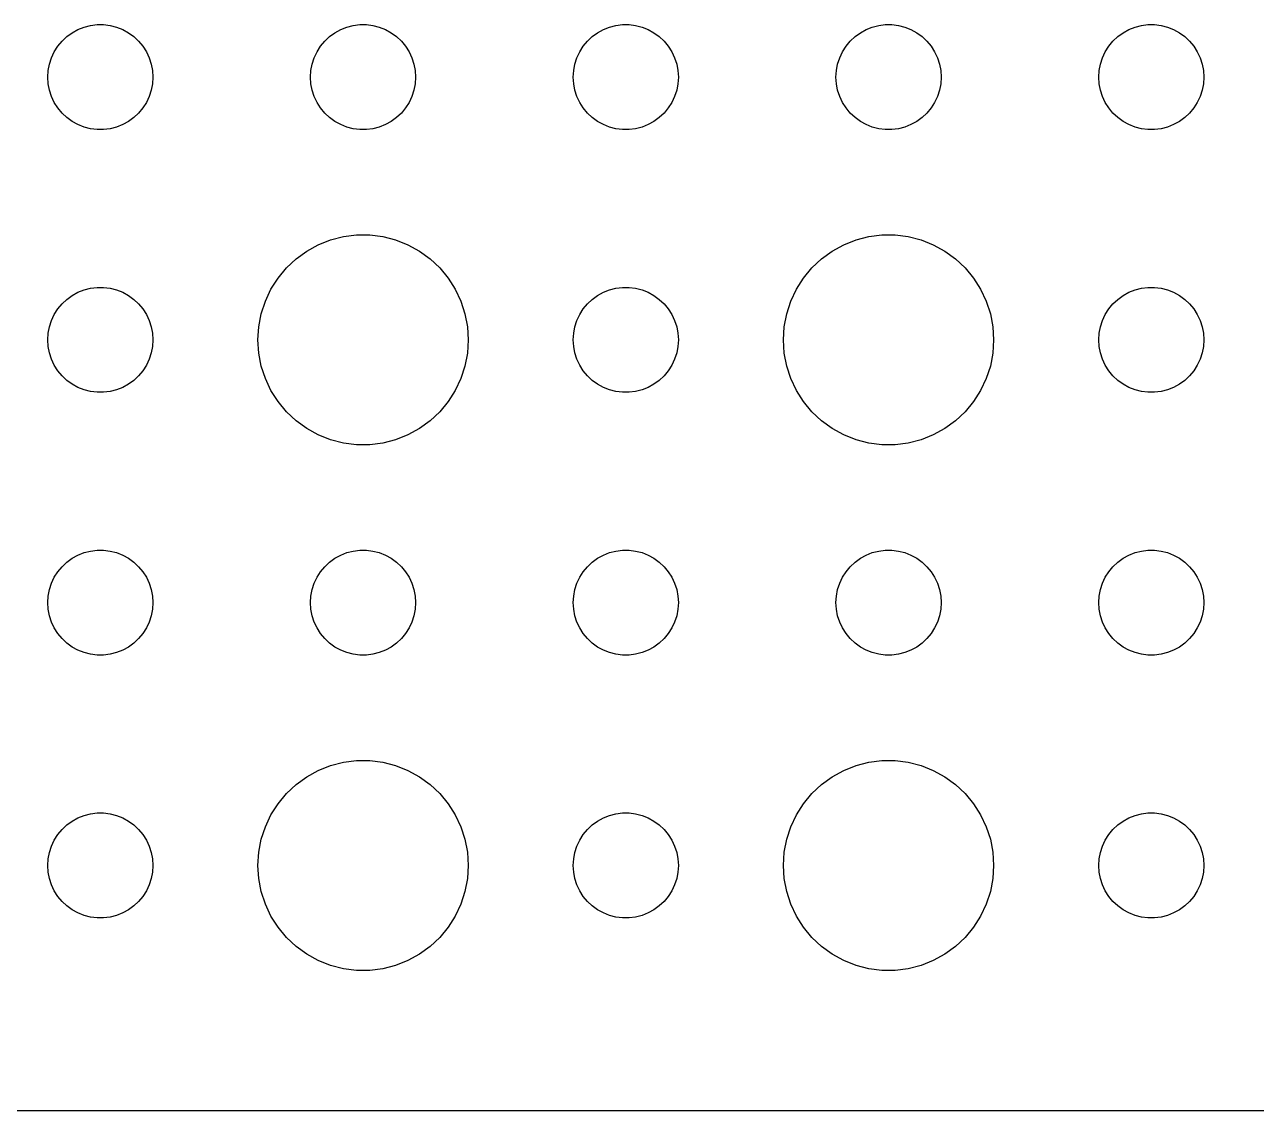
# Model space of a CAD drawing. Header units: metres. Extents: x -142 to 142, y -142 to 142.
# Drawn here: x -39.66 to -4.5, y -141.99 to -111 of the extents above; entities that cross this region are included whole.
import ezdxf

# ---------------------------------------------------------------- set-up
doc = ezdxf.new("R2010")
doc.units = ezdxf.units.M

msp = doc.modelspace()

# ---------------------------------------------------------------- linework, layer by layer
for p, q in [((-38.1387, -111.143), (-37.9635, -111.073)), ((-37.9635, -111.073), (-37.7811, -111.027)), ((-37.7811, -111.027), (-37.5942, -111.003)), ((-37.5942, -111.003), (-37.4058, -111.003)), ((-37.4058, -111.003), (-37.2189, -111.027)), ((-37.2189, -111.027), (-37.0365, -111.073)), ((-37.0365, -111.073), (-36.8613, -111.143)), ((-30.6387, -111.143), (-30.4635, -111.073)), ((-30.4635, -111.073), (-30.2811, -111.027)), ((-30.2811, -111.027), (-30.0942, -111.003)), ((-30.0942, -111.003), (-29.9058, -111.003)), ((-29.9058, -111.003), (-29.7189, -111.027)), ((-29.7189, -111.027), (-29.5365, -111.073)), ((-29.5365, -111.073), (-29.3613, -111.143)), ((-23.1387, -111.143), (-22.9635, -111.073)), ((-22.9635, -111.073), (-22.7811, -111.027)), ((-22.7811, -111.027), (-22.5942, -111.003)), ((-22.5942, -111.003), (-22.4058, -111.003)), ((-22.4058, -111.003), (-22.2189, -111.027)), ((-22.2189, -111.027), (-22.0365, -111.073)), ((-22.0365, -111.073), (-21.8613, -111.143)), ((-15.6387, -111.143), (-15.4635, -111.073)), ((-15.4635, -111.073), (-15.2811, -111.027)), ((-15.2811, -111.027), (-15.0942, -111.003)), ((-15.0942, -111.003), (-14.9058, -111.003)), ((-14.9058, -111.003), (-14.7189, -111.027)), ((-14.7189, -111.027), (-14.5365, -111.073)), ((-14.5365, -111.073), (-14.3613, -111.143)), ((-8.13866, -111.143), (-7.96352, -111.073)), ((-7.96352, -111.073), (-7.78107, -111.027)), ((-7.78107, -111.027), (-7.59418, -111.003)), ((-7.59418, -111.003), (-7.40581, -111.003)), ((-7.40581, -111.003), (-7.21892, -111.027)), ((-7.21892, -111.027), (-7.03647, -111.073)), ((-7.03647, -111.073), (-6.86133, -111.143)), ((-38.5934, -111.473), (-38.4561, -111.344)), ((-38.4561, -111.344), (-38.3037, -111.234)), ((-38.3037, -111.234), (-38.1387, -111.143)), ((-36.8613, -111.143), (-36.6963, -111.234)), ((-36.6963, -111.234), (-36.5439, -111.344)), ((-36.5439, -111.344), (-36.4065, -111.473)), ((-31.0934, -111.473), (-30.9561, -111.344)), ((-30.9561, -111.344), (-30.8037, -111.234)), ((-30.8037, -111.234), (-30.6387, -111.143)), ((-29.3613, -111.143), (-29.1963, -111.234)), ((-29.1963, -111.234), (-29.0439, -111.344)), ((-29.0439, -111.344), (-28.9065, -111.473)), ((-23.5934, -111.473), (-23.4561, -111.344)), ((-23.4561, -111.344), (-23.3037, -111.234)), ((-23.3037, -111.234), (-23.1387, -111.143)), ((-21.8613, -111.143), (-21.6963, -111.234)), ((-21.6963, -111.234), (-21.5439, -111.344)), ((-21.5439, -111.344), (-21.4065, -111.473)), ((-16.0934, -111.473), (-15.9561, -111.344)), ((-15.9561, -111.344), (-15.8037, -111.234)), ((-15.8037, -111.234), (-15.6387, -111.143)), ((-14.3613, -111.143), (-14.1963, -111.234)), ((-14.1963, -111.234), (-14.0439, -111.344)), ((-14.0439, -111.344), (-13.9065, -111.473)), ((-8.59344, -111.473), (-8.45613, -111.344)), ((-8.45613, -111.344), (-8.30373, -111.234)), ((-8.30373, -111.234), (-8.13866, -111.143)), ((-6.86133, -111.143), (-6.69626, -111.234)), ((-6.69626, -111.234), (-6.54385, -111.344)), ((-6.54385, -111.344), (-6.40654, -111.473)), ((-38.8947, -111.948), (-38.8145, -111.777)), ((-38.8145, -111.777), (-38.7135, -111.618)), ((-38.7135, -111.618), (-38.5934, -111.473)), ((-36.4065, -111.473), (-36.2865, -111.618)), ((-36.2865, -111.618), (-36.1855, -111.777)), ((-36.1855, -111.777), (-36.1053, -111.948)), ((-31.3947, -111.948), (-31.3145, -111.777)), ((-31.3145, -111.777), (-31.2135, -111.618)), ((-31.2135, -111.618), (-31.0934, -111.473)), ((-28.9065, -111.473), (-28.7865, -111.618)), ((-28.7865, -111.618), (-28.6855, -111.777)), ((-28.6855, -111.777), (-28.6053, -111.948)), ((-23.8947, -111.948), (-23.8145, -111.777)), ((-23.8145, -111.777), (-23.7135, -111.618)), ((-23.7135, -111.618), (-23.5934, -111.473)), ((-21.4065, -111.473), (-21.2865, -111.618)), ((-21.2865, -111.618), (-21.1855, -111.777)), ((-21.1855, -111.777), (-21.1053, -111.948)), ((-16.3947, -111.948), (-16.3145, -111.777)), ((-16.3145, -111.777), (-16.2135, -111.618)), ((-16.2135, -111.618), (-16.0934, -111.473)), ((-13.9065, -111.473), (-13.7865, -111.618)), ((-13.7865, -111.618), (-13.6855, -111.777)), ((-13.6855, -111.777), (-13.6053, -111.948)), ((-8.89465, -111.948), (-8.81445, -111.777)), ((-8.81445, -111.777), (-8.71352, -111.618)), ((-8.71352, -111.618), (-8.59344, -111.473)), ((-6.40654, -111.473), (-6.28647, -111.618)), ((-6.28647, -111.618), (-6.18553, -111.777)), ((-6.18553, -111.777), (-6.10533, -111.948)), ((-38.9882, -112.312), (-38.9529, -112.127)), ((-38.9529, -112.127), (-38.8947, -111.948)), ((-36.1053, -111.948), (-36.0471, -112.127)), ((-36.0471, -112.127), (-36.0118, -112.312)), ((-31.4882, -112.312), (-31.4529, -112.127)), ((-31.4529, -112.127), (-31.3947, -111.948)), ((-28.6053, -111.948), (-28.5471, -112.127)), ((-28.5471, -112.127), (-28.5118, -112.312)), ((-23.9882, -112.312), (-23.9529, -112.127)), ((-23.9529, -112.127), (-23.8947, -111.948)), ((-21.1053, -111.948), (-21.0471, -112.127)), ((-21.0471, -112.127), (-21.0118, -112.312)), ((-16.4882, -112.312), (-16.4529, -112.127)), ((-16.4529, -112.127), (-16.3947, -111.948)), ((-13.6053, -111.948), (-13.5471, -112.127)), ((-13.5471, -112.127), (-13.5118, -112.312)), ((-8.98816, -112.312), (-8.95287, -112.127)), ((-8.95287, -112.127), (-8.89465, -111.948)), ((-6.10533, -111.948), (-6.04712, -112.127)), ((-6.04712, -112.127), (-6.01183, -112.312)), ((-39, -112.5), (-38.9882, -112.312)), ((-38.9882, -112.688), (-39, -112.5)), ((-36.0118, -112.312), (-36, -112.5)), ((-36, -112.5), (-36.0118, -112.688)), ((-31.5, -112.5), (-31.4882, -112.312)), ((-31.4882, -112.688), (-31.5, -112.5)), ((-28.5118, -112.312), (-28.5, -112.5)), ((-28.5, -112.5), (-28.5118, -112.688)), ((-24, -112.5), (-23.9882, -112.312)), ((-23.9882, -112.688), (-24, -112.5)), ((-21.0118, -112.312), (-21, -112.5)), ((-21, -112.5), (-21.0118, -112.688)), ((-16.5, -112.5), (-16.4882, -112.312)), ((-16.4882, -112.688), (-16.5, -112.5)), ((-13.5118, -112.312), (-13.5, -112.5)), ((-13.5, -112.5), (-13.5118, -112.688)), ((-9, -112.5), (-8.98816, -112.312)), ((-8.98816, -112.688), (-9, -112.5)), ((-6.01183, -112.312), (-6, -112.5)), ((-6, -112.5), (-6.01183, -112.688)), ((-38.9529, -112.873), (-38.9882, -112.688)), ((-36.0118, -112.688), (-36.0471, -112.873)), ((-31.4529, -112.873), (-31.4882, -112.688)), ((-28.5118, -112.688), (-28.5471, -112.873)), ((-23.9529, -112.873), (-23.9882, -112.688)), ((-21.0118, -112.688), (-21.0471, -112.873)), ((-16.4529, -112.873), (-16.4882, -112.688)), ((-13.5118, -112.688), (-13.5471, -112.873)), ((-8.95287, -112.873), (-8.98816, -112.688)), ((-6.01183, -112.688), (-6.04712, -112.873)), ((-38.8947, -113.052), (-38.9529, -112.873)), ((-38.8145, -113.223), (-38.8947, -113.052)), ((-36.1053, -113.052), (-36.1855, -113.223)), ((-36.0471, -112.873), (-36.1053, -113.052)), ((-31.3947, -113.052), (-31.4529, -112.873)), ((-31.3145, -113.223), (-31.3947, -113.052)), ((-28.6053, -113.052), (-28.6855, -113.223)), ((-28.5471, -112.873), (-28.6053, -113.052)), ((-23.8947, -113.052), (-23.9529, -112.873)), ((-23.8145, -113.223), (-23.8947, -113.052)), ((-21.1053, -113.052), (-21.1855, -113.223)), ((-21.0471, -112.873), (-21.1053, -113.052)), ((-16.3947, -113.052), (-16.4529, -112.873)), ((-16.3145, -113.223), (-16.3947, -113.052)), ((-13.6053, -113.052), (-13.6855, -113.223)), ((-13.5471, -112.873), (-13.6053, -113.052)), ((-8.89465, -113.052), (-8.95287, -112.873)), ((-8.81445, -113.223), (-8.89465, -113.052)), ((-6.10533, -113.052), (-6.18553, -113.223)), ((-6.04712, -112.873), (-6.10533, -113.052)), ((-38.7135, -113.382), (-38.8145, -113.223)), ((-38.5934, -113.527), (-38.7135, -113.382)), ((-38.4561, -113.656), (-38.5934, -113.527)), ((-36.4065, -113.527), (-36.5439, -113.656)), ((-36.2865, -113.382), (-36.4065, -113.527)), ((-36.1855, -113.223), (-36.2865, -113.382)), ((-31.2135, -113.382), (-31.3145, -113.223)), ((-31.0934, -113.527), (-31.2135, -113.382)), ((-30.9561, -113.656), (-31.0934, -113.527)), ((-28.9065, -113.527), (-29.0439, -113.656)), ((-28.7865, -113.382), (-28.9065, -113.527)), ((-28.6855, -113.223), (-28.7865, -113.382)), ((-23.7135, -113.382), (-23.8145, -113.223)), ((-23.5934, -113.527), (-23.7135, -113.382)), ((-23.4561, -113.656), (-23.5934, -113.527)), ((-21.4065, -113.527), (-21.5439, -113.656)), ((-21.2865, -113.382), (-21.4065, -113.527)), ((-21.1855, -113.223), (-21.2865, -113.382)), ((-16.2135, -113.382), (-16.3145, -113.223)), ((-16.0934, -113.527), (-16.2135, -113.382)), ((-15.9561, -113.656), (-16.0934, -113.527)), ((-13.9065, -113.527), (-14.0439, -113.656)), ((-13.7865, -113.382), (-13.9065, -113.527)), ((-13.6855, -113.223), (-13.7865, -113.382)), ((-8.71352, -113.382), (-8.81445, -113.223)), ((-8.59344, -113.527), (-8.71352, -113.382)), ((-8.45613, -113.656), (-8.59344, -113.527)), ((-6.40654, -113.527), (-6.54385, -113.656)), ((-6.28647, -113.382), (-6.40654, -113.527)), ((-6.18553, -113.223), (-6.28647, -113.382)), ((-38.3037, -113.766), (-38.4561, -113.656)), ((-38.1387, -113.857), (-38.3037, -113.766)), ((-37.9635, -113.927), (-38.1387, -113.857)), ((-36.8613, -113.857), (-37.0365, -113.927)), ((-36.6963, -113.766), (-36.8613, -113.857)), ((-36.5439, -113.656), (-36.6963, -113.766)), ((-30.8037, -113.766), (-30.9561, -113.656)), ((-30.6387, -113.857), (-30.8037, -113.766)), ((-30.4635, -113.927), (-30.6387, -113.857)), ((-29.3613, -113.857), (-29.5365, -113.927)), ((-29.1963, -113.766), (-29.3613, -113.857)), ((-29.0439, -113.656), (-29.1963, -113.766)), ((-23.3037, -113.766), (-23.4561, -113.656)), ((-23.1387, -113.857), (-23.3037, -113.766)), ((-22.9635, -113.927), (-23.1387, -113.857)), ((-21.8613, -113.857), (-22.0365, -113.927)), ((-21.6963, -113.766), (-21.8613, -113.857)), ((-21.5439, -113.656), (-21.6963, -113.766)), ((-15.8037, -113.766), (-15.9561, -113.656)), ((-15.6387, -113.857), (-15.8037, -113.766)), ((-15.4635, -113.927), (-15.6387, -113.857)), ((-14.3613, -113.857), (-14.5365, -113.927)), ((-14.1963, -113.766), (-14.3613, -113.857)), ((-14.0439, -113.656), (-14.1963, -113.766)), ((-8.30373, -113.766), (-8.45613, -113.656)), ((-8.13866, -113.857), (-8.30373, -113.766)), ((-7.96352, -113.927), (-8.13866, -113.857)), ((-6.86133, -113.857), (-7.03647, -113.927)), ((-6.69626, -113.766), (-6.86133, -113.857)), ((-6.54385, -113.656), (-6.69626, -113.766)), ((-37.7811, -113.973), (-37.9635, -113.927)), ((-37.5942, -113.997), (-37.7811, -113.973)), ((-37.4058, -113.997), (-37.5942, -113.997)), ((-37.2189, -113.973), (-37.4058, -113.997)), ((-37.0365, -113.927), (-37.2189, -113.973)), ((-30.2811, -113.973), (-30.4635, -113.927)), ((-30.0942, -113.997), (-30.2811, -113.973)), ((-29.9058, -113.997), (-30.0942, -113.997)), ((-29.7189, -113.973), (-29.9058, -113.997)), ((-29.5365, -113.927), (-29.7189, -113.973)), ((-22.7811, -113.973), (-22.9635, -113.927)), ((-22.5942, -113.997), (-22.7811, -113.973)), ((-22.4058, -113.997), (-22.5942, -113.997)), ((-22.2189, -113.973), (-22.4058, -113.997)), ((-22.0365, -113.927), (-22.2189, -113.973)), ((-15.2811, -113.973), (-15.4635, -113.927)), ((-15.0942, -113.997), (-15.2811, -113.973)), ((-14.9058, -113.997), (-15.0942, -113.997)), ((-14.7189, -113.973), (-14.9058, -113.997)), ((-14.5365, -113.927), (-14.7189, -113.973)), ((-7.78107, -113.973), (-7.96352, -113.927)), ((-7.59418, -113.997), (-7.78107, -113.973)), ((-7.40581, -113.997), (-7.59418, -113.997)), ((-7.21892, -113.973), (-7.40581, -113.997)), ((-7.03647, -113.927), (-7.21892, -113.973)), ((-30.927, -117.147), (-30.5621, -117.053)), ((-30.5621, -117.053), (-30.1884, -117.006)), ((-30.1884, -117.006), (-29.8116, -117.006)), ((-29.8116, -117.006), (-29.4379, -117.053)), ((-29.4379, -117.053), (-29.0729, -117.147)), ((-15.927, -117.147), (-15.5621, -117.053)), ((-15.5621, -117.053), (-15.1884, -117.006)), ((-15.1884, -117.006), (-14.8116, -117.006)), ((-14.8116, -117.006), (-14.4379, -117.053)), ((-14.4379, -117.053), (-14.0729, -117.147)), ((-31.6075, -117.467), (-31.2773, -117.286)), ((-31.2773, -117.286), (-30.927, -117.147)), ((-29.0729, -117.147), (-28.7227, -117.286)), ((-28.7227, -117.286), (-28.3925, -117.467)), ((-16.6075, -117.467), (-16.2773, -117.286)), ((-16.2773, -117.286), (-15.927, -117.147)), ((-14.0729, -117.147), (-13.7227, -117.286)), ((-13.7227, -117.286), (-13.3925, -117.467)), ((-32.1869, -117.946), (-31.9123, -117.688)), ((-31.9123, -117.688), (-31.6075, -117.467)), ((-28.3925, -117.467), (-28.0877, -117.688)), ((-28.0877, -117.688), (-27.8131, -117.946)), ((-17.1869, -117.946), (-16.9123, -117.688)), ((-16.9123, -117.688), (-16.6075, -117.467)), ((-13.3925, -117.467), (-13.0877, -117.688)), ((-13.0877, -117.688), (-12.8131, -117.946)), ((-32.427, -118.237), (-32.1869, -117.946)), ((-27.8131, -117.946), (-27.5729, -118.237)), ((-17.427, -118.237), (-17.1869, -117.946)), ((-12.8131, -117.946), (-12.5729, -118.237)), ((-32.6289, -118.555), (-32.427, -118.237)), ((-27.5729, -118.237), (-27.3711, -118.555)), ((-17.6289, -118.555), (-17.427, -118.237)), ((-12.5729, -118.237), (-12.3711, -118.555)), ((-38.5934, -118.973), (-38.4561, -118.844)), ((-38.4561, -118.844), (-38.3037, -118.734)), ((-38.3037, -118.734), (-38.1387, -118.643)), ((-38.1387, -118.643), (-37.9635, -118.573)), ((-37.9635, -118.573), (-37.7811, -118.527)), ((-37.7811, -118.527), (-37.5942, -118.503)), ((-37.5942, -118.503), (-37.4058, -118.503)), ((-37.4058, -118.503), (-37.2189, -118.527)), ((-37.2189, -118.527), (-37.0365, -118.573)), ((-37.0365, -118.573), (-36.8613, -118.643)), ((-36.8613, -118.643), (-36.6963, -118.734)), ((-36.6963, -118.734), (-36.5439, -118.844)), ((-36.5439, -118.844), (-36.4065, -118.973)), ((-32.7893, -118.896), (-32.6289, -118.555)), ((-27.3711, -118.555), (-27.2107, -118.896)), ((-23.5934, -118.973), (-23.4561, -118.844)), ((-23.4561, -118.844), (-23.3037, -118.734)), ((-23.3037, -118.734), (-23.1387, -118.643)), ((-23.1387, -118.643), (-22.9635, -118.573)), ((-22.9635, -118.573), (-22.7811, -118.527)), ((-22.7811, -118.527), (-22.5942, -118.503)), ((-22.5942, -118.503), (-22.4058, -118.503)), ((-22.4058, -118.503), (-22.2189, -118.527)), ((-22.2189, -118.527), (-22.0365, -118.573)), ((-22.0365, -118.573), (-21.8613, -118.643)), ((-21.8613, -118.643), (-21.6963, -118.734)), ((-21.6963, -118.734), (-21.5439, -118.844)), ((-21.5439, -118.844), (-21.4065, -118.973)), ((-17.7893, -118.896), (-17.6289, -118.555)), ((-12.3711, -118.555), (-12.2107, -118.896)), ((-8.59344, -118.973), (-8.45613, -118.844)), ((-8.45613, -118.844), (-8.30373, -118.734)), ((-8.30373, -118.734), (-8.13866, -118.643)), ((-8.13866, -118.643), (-7.96352, -118.573)), ((-7.96352, -118.573), (-7.78107, -118.527)), ((-7.78107, -118.527), (-7.59418, -118.503)), ((-7.59418, -118.503), (-7.40581, -118.503)), ((-7.40581, -118.503), (-7.21892, -118.527)), ((-7.21892, -118.527), (-7.03647, -118.573)), ((-7.03647, -118.573), (-6.86133, -118.643)), ((-6.86133, -118.643), (-6.69626, -118.734)), ((-6.69626, -118.734), (-6.54385, -118.844)), ((-6.54385, -118.844), (-6.40654, -118.973)), ((-38.8145, -119.277), (-38.7135, -119.118)), ((-38.7135, -119.118), (-38.5934, -118.973)), ((-36.4065, -118.973), (-36.2865, -119.118)), ((-36.2865, -119.118), (-36.1855, -119.277)), ((-32.9057, -119.254), (-32.7893, -118.896)), ((-27.2107, -118.896), (-27.0942, -119.254)), ((-23.8145, -119.277), (-23.7135, -119.118)), ((-23.7135, -119.118), (-23.5934, -118.973)), ((-21.4065, -118.973), (-21.2865, -119.118)), ((-21.2865, -119.118), (-21.1855, -119.277)), ((-17.9057, -119.254), (-17.7893, -118.896)), ((-12.2107, -118.896), (-12.0942, -119.254)), ((-8.81445, -119.277), (-8.71352, -119.118)), ((-8.71352, -119.118), (-8.59344, -118.973)), ((-6.40654, -118.973), (-6.28647, -119.118)), ((-6.28647, -119.118), (-6.18553, -119.277)), ((-38.9529, -119.627), (-38.8947, -119.448)), ((-38.8947, -119.448), (-38.8145, -119.277)), ((-36.1855, -119.277), (-36.1053, -119.448)), ((-36.1053, -119.448), (-36.0471, -119.627)), ((-32.9763, -119.624), (-32.9057, -119.254)), ((-27.0942, -119.254), (-27.0237, -119.624)), ((-23.9529, -119.627), (-23.8947, -119.448)), ((-23.8947, -119.448), (-23.8145, -119.277)), ((-21.1855, -119.277), (-21.1053, -119.448)), ((-21.1053, -119.448), (-21.0471, -119.627)), ((-17.9763, -119.624), (-17.9057, -119.254)), ((-12.0942, -119.254), (-12.0237, -119.624)), ((-8.95287, -119.627), (-8.89465, -119.448)), ((-8.89465, -119.448), (-8.81445, -119.277)), ((-6.18553, -119.277), (-6.10533, -119.448)), ((-6.10533, -119.448), (-6.04712, -119.627)), ((-39, -120), (-38.9882, -119.812)), ((-38.9882, -119.812), (-38.9529, -119.627)), ((-36.0471, -119.627), (-36.0118, -119.812)), ((-36.0118, -119.812), (-36, -120)), ((-33, -120), (-32.9763, -119.624)), ((-27.0237, -119.624), (-27, -120)), ((-24, -120), (-23.9882, -119.812)), ((-23.9882, -119.812), (-23.9529, -119.627)), ((-21.0471, -119.627), (-21.0118, -119.812)), ((-21.0118, -119.812), (-21, -120)), ((-18, -120), (-17.9763, -119.624)), ((-12.0237, -119.624), (-12, -120)), ((-9, -120), (-8.98816, -119.812)), ((-8.98816, -119.812), (-8.95287, -119.627)), ((-6.04712, -119.627), (-6.01183, -119.812)), ((-6.01183, -119.812), (-6, -120)), ((-38.9882, -120.188), (-39, -120)), ((-38.9529, -120.373), (-38.9882, -120.188)), ((-36.0118, -120.188), (-36.0471, -120.373)), ((-36, -120), (-36.0118, -120.188)), ((-32.9763, -120.376), (-33, -120)), ((-27, -120), (-27.0237, -120.376)), ((-23.9882, -120.188), (-24, -120)), ((-23.9529, -120.373), (-23.9882, -120.188)), ((-21.0118, -120.188), (-21.0471, -120.373)), ((-21, -120), (-21.0118, -120.188)), ((-17.9763, -120.376), (-18, -120)), ((-12, -120), (-12.0237, -120.376)), ((-8.98816, -120.188), (-9, -120)), ((-8.95287, -120.373), (-8.98816, -120.188)), ((-6.01183, -120.188), (-6.04712, -120.373)), ((-6, -120), (-6.01183, -120.188)), ((-38.8947, -120.552), (-38.9529, -120.373)), ((-38.8145, -120.723), (-38.8947, -120.552)), ((-36.1053, -120.552), (-36.1855, -120.723)), ((-36.0471, -120.373), (-36.1053, -120.552)), ((-32.9057, -120.746), (-32.9763, -120.376)), ((-27.0237, -120.376), (-27.0942, -120.746)), ((-23.8947, -120.552), (-23.9529, -120.373)), ((-23.8145, -120.723), (-23.8947, -120.552)), ((-21.1053, -120.552), (-21.1855, -120.723)), ((-21.0471, -120.373), (-21.1053, -120.552)), ((-17.9057, -120.746), (-17.9763, -120.376)), ((-12.0237, -120.376), (-12.0942, -120.746)), ((-8.89465, -120.552), (-8.95287, -120.373)), ((-8.81445, -120.723), (-8.89465, -120.552)), ((-6.10533, -120.552), (-6.18553, -120.723)), ((-6.04712, -120.373), (-6.10533, -120.552)), ((-38.7135, -120.882), (-38.8145, -120.723)), ((-38.5934, -121.027), (-38.7135, -120.882)), ((-36.2865, -120.882), (-36.4065, -121.027)), ((-36.1855, -120.723), (-36.2865, -120.882)), ((-32.7893, -121.104), (-32.9057, -120.746)), ((-27.0942, -120.746), (-27.2107, -121.104)), ((-23.7135, -120.882), (-23.8145, -120.723)), ((-23.5934, -121.027), (-23.7135, -120.882)), ((-21.2865, -120.882), (-21.4065, -121.027)), ((-21.1855, -120.723), (-21.2865, -120.882)), ((-17.7893, -121.104), (-17.9057, -120.746)), ((-12.0942, -120.746), (-12.2107, -121.104)), ((-8.71352, -120.882), (-8.81445, -120.723)), ((-8.59344, -121.027), (-8.71352, -120.882)), ((-6.28647, -120.882), (-6.40654, -121.027)), ((-6.18553, -120.723), (-6.28647, -120.882)), ((-38.4561, -121.156), (-38.5934, -121.027)), ((-38.3037, -121.266), (-38.4561, -121.156)), ((-38.1387, -121.357), (-38.3037, -121.266)), ((-36.6963, -121.266), (-36.8613, -121.357)), ((-36.5439, -121.156), (-36.6963, -121.266)), ((-36.4065, -121.027), (-36.5439, -121.156)), ((-32.6289, -121.445), (-32.7893, -121.104)), ((-27.2107, -121.104), (-27.3711, -121.445)), ((-23.4561, -121.156), (-23.5934, -121.027)), ((-23.3037, -121.266), (-23.4561, -121.156)), ((-23.1387, -121.357), (-23.3037, -121.266)), ((-21.6963, -121.266), (-21.8613, -121.357)), ((-21.5439, -121.156), (-21.6963, -121.266)), ((-21.4065, -121.027), (-21.5439, -121.156)), ((-17.6289, -121.445), (-17.7893, -121.104)), ((-12.2107, -121.104), (-12.3711, -121.445)), ((-8.45613, -121.156), (-8.59344, -121.027)), ((-8.30373, -121.266), (-8.45613, -121.156)), ((-8.13866, -121.357), (-8.30373, -121.266)), ((-6.69626, -121.266), (-6.86133, -121.357)), ((-6.54385, -121.156), (-6.69626, -121.266)), ((-6.40654, -121.027), (-6.54385, -121.156)), ((-37.9635, -121.427), (-38.1387, -121.357)), ((-37.7811, -121.473), (-37.9635, -121.427)), ((-37.5942, -121.497), (-37.7811, -121.473)), ((-37.4058, -121.497), (-37.5942, -121.497)), ((-37.2189, -121.473), (-37.4058, -121.497)), ((-37.0365, -121.427), (-37.2189, -121.473)), ((-36.8613, -121.357), (-37.0365, -121.427)), ((-32.427, -121.763), (-32.6289, -121.445)), ((-27.3711, -121.445), (-27.5729, -121.763)), ((-22.9635, -121.427), (-23.1387, -121.357)), ((-22.7811, -121.473), (-22.9635, -121.427)), ((-22.5942, -121.497), (-22.7811, -121.473)), ((-22.4058, -121.497), (-22.5942, -121.497)), ((-22.2189, -121.473), (-22.4058, -121.497)), ((-22.0365, -121.427), (-22.2189, -121.473)), ((-21.8613, -121.357), (-22.0365, -121.427)), ((-17.427, -121.763), (-17.6289, -121.445)), ((-12.3711, -121.445), (-12.5729, -121.763)), ((-7.96352, -121.427), (-8.13866, -121.357)), ((-7.78107, -121.473), (-7.96352, -121.427)), ((-7.59418, -121.497), (-7.78107, -121.473)), ((-7.40581, -121.497), (-7.59418, -121.497)), ((-7.21892, -121.473), (-7.40581, -121.497)), ((-7.03647, -121.427), (-7.21892, -121.473)), ((-6.86133, -121.357), (-7.03647, -121.427)), ((-32.1869, -122.054), (-32.427, -121.763)), ((-27.5729, -121.763), (-27.8131, -122.054)), ((-17.1869, -122.054), (-17.427, -121.763)), ((-12.5729, -121.763), (-12.8131, -122.054)), ((-31.9123, -122.312), (-32.1869, -122.054)), ((-31.6075, -122.533), (-31.9123, -122.312)), ((-28.0877, -122.312), (-28.3925, -122.533)), ((-27.8131, -122.054), (-28.0877, -122.312)), ((-16.9123, -122.312), (-17.1869, -122.054)), ((-16.6075, -122.533), (-16.9123, -122.312)), ((-13.0877, -122.312), (-13.3925, -122.533)), ((-12.8131, -122.054), (-13.0877, -122.312)), ((-31.2773, -122.714), (-31.6075, -122.533)), ((-28.3925, -122.533), (-28.7227, -122.714)), ((-16.2773, -122.714), (-16.6075, -122.533)), ((-13.3925, -122.533), (-13.7227, -122.714)), ((-30.927, -122.853), (-31.2773, -122.714)), ((-30.5621, -122.947), (-30.927, -122.853)), ((-30.1884, -122.994), (-30.5621, -122.947)), ((-29.8116, -122.994), (-30.1884, -122.994)), ((-29.4379, -122.947), (-29.8116, -122.994)), ((-29.0729, -122.853), (-29.4379, -122.947)), ((-28.7227, -122.714), (-29.0729, -122.853)), ((-15.927, -122.853), (-16.2773, -122.714)), ((-15.5621, -122.947), (-15.927, -122.853)), ((-15.1884, -122.994), (-15.5621, -122.947)), ((-14.8116, -122.994), (-15.1884, -122.994)), ((-14.4379, -122.947), (-14.8116, -122.994)), ((-14.0729, -122.853), (-14.4379, -122.947)), ((-13.7227, -122.714), (-14.0729, -122.853)), ((-38.3037, -126.234), (-38.1387, -126.143)), ((-38.1387, -126.143), (-37.9635, -126.073)), ((-37.9635, -126.073), (-37.7811, -126.027)), ((-37.7811, -126.027), (-37.5942, -126.003)), ((-37.5942, -126.003), (-37.4058, -126.003)), ((-37.4058, -126.003), (-37.2189, -126.027)), ((-37.2189, -126.027), (-37.0365, -126.073)), ((-37.0365, -126.073), (-36.8613, -126.143)), ((-36.8613, -126.143), (-36.6963, -126.234)), ((-30.8037, -126.234), (-30.6387, -126.143)), ((-30.6387, -126.143), (-30.4635, -126.073)), ((-30.4635, -126.073), (-30.2811, -126.027)), ((-30.2811, -126.027), (-30.0942, -126.003)), ((-30.0942, -126.003), (-29.9058, -126.003)), ((-29.9058, -126.003), (-29.7189, -126.027)), ((-29.7189, -126.027), (-29.5365, -126.073)), ((-29.5365, -126.073), (-29.3613, -126.143)), ((-29.3613, -126.143), (-29.1963, -126.234)), ((-23.3037, -126.234), (-23.1387, -126.143)), ((-23.1387, -126.143), (-22.9635, -126.073)), ((-22.9635, -126.073), (-22.7811, -126.027)), ((-22.7811, -126.027), (-22.5942, -126.003)), ((-22.5942, -126.003), (-22.4058, -126.003)), ((-22.4058, -126.003), (-22.2189, -126.027)), ((-22.2189, -126.027), (-22.0365, -126.073)), ((-22.0365, -126.073), (-21.8613, -126.143)), ((-21.8613, -126.143), (-21.6963, -126.234)), ((-15.8037, -126.234), (-15.6387, -126.143)), ((-15.6387, -126.143), (-15.4635, -126.073)), ((-15.4635, -126.073), (-15.2811, -126.027)), ((-15.2811, -126.027), (-15.0942, -126.003)), ((-15.0942, -126.003), (-14.9058, -126.003)), ((-14.9058, -126.003), (-14.7189, -126.027)), ((-14.7189, -126.027), (-14.5365, -126.073)), ((-14.5365, -126.073), (-14.3613, -126.143)), ((-14.3613, -126.143), (-14.1963, -126.234)), ((-8.30373, -126.234), (-8.13866, -126.143)), ((-8.13866, -126.143), (-7.96352, -126.073)), ((-7.96352, -126.073), (-7.78107, -126.027)), ((-7.78107, -126.027), (-7.59418, -126.003)), ((-7.59418, -126.003), (-7.40581, -126.003)), ((-7.40581, -126.003), (-7.21892, -126.027)), ((-7.21892, -126.027), (-7.03647, -126.073)), ((-7.03647, -126.073), (-6.86133, -126.143)), ((-6.86133, -126.143), (-6.69626, -126.234)), ((-38.7135, -126.618), (-38.5934, -126.473)), ((-38.5934, -126.473), (-38.4561, -126.344)), ((-38.4561, -126.344), (-38.3037, -126.234)), ((-36.6963, -126.234), (-36.5439, -126.344)), ((-36.5439, -126.344), (-36.4065, -126.473)), ((-36.4065, -126.473), (-36.2865, -126.618)), ((-31.2135, -126.618), (-31.0934, -126.473)), ((-31.0934, -126.473), (-30.9561, -126.344)), ((-30.9561, -126.344), (-30.8037, -126.234)), ((-29.1963, -126.234), (-29.0439, -126.344)), ((-29.0439, -126.344), (-28.9065, -126.473)), ((-28.9065, -126.473), (-28.7865, -126.618)), ((-23.7135, -126.618), (-23.5934, -126.473)), ((-23.5934, -126.473), (-23.4561, -126.344)), ((-23.4561, -126.344), (-23.3037, -126.234)), ((-21.6963, -126.234), (-21.5439, -126.344)), ((-21.5439, -126.344), (-21.4065, -126.473)), ((-21.4065, -126.473), (-21.2865, -126.618)), ((-16.2135, -126.618), (-16.0934, -126.473)), ((-16.0934, -126.473), (-15.9561, -126.344)), ((-15.9561, -126.344), (-15.8037, -126.234)), ((-14.1963, -126.234), (-14.0439, -126.344)), ((-14.0439, -126.344), (-13.9065, -126.473)), ((-13.9065, -126.473), (-13.7865, -126.618)), ((-8.71352, -126.618), (-8.59344, -126.473)), ((-8.59344, -126.473), (-8.45613, -126.344)), ((-8.45613, -126.344), (-8.30373, -126.234)), ((-6.69626, -126.234), (-6.54385, -126.344)), ((-6.54385, -126.344), (-6.40654, -126.473)), ((-6.40654, -126.473), (-6.28647, -126.618)), ((-38.8947, -126.948), (-38.8145, -126.777)), ((-38.8145, -126.777), (-38.7135, -126.618)), ((-36.2865, -126.618), (-36.1855, -126.777)), ((-36.1855, -126.777), (-36.1053, -126.948)), ((-31.3947, -126.948), (-31.3145, -126.777)), ((-31.3145, -126.777), (-31.2135, -126.618)), ((-28.7865, -126.618), (-28.6855, -126.777)), ((-28.6855, -126.777), (-28.6053, -126.948)), ((-23.8947, -126.948), (-23.8145, -126.777)), ((-23.8145, -126.777), (-23.7135, -126.618)), ((-21.2865, -126.618), (-21.1855, -126.777)), ((-21.1855, -126.777), (-21.1053, -126.948)), ((-16.3947, -126.948), (-16.3145, -126.777)), ((-16.3145, -126.777), (-16.2135, -126.618)), ((-13.7865, -126.618), (-13.6855, -126.777)), ((-13.6855, -126.777), (-13.6053, -126.948)), ((-8.89465, -126.948), (-8.81445, -126.777)), ((-8.81445, -126.777), (-8.71352, -126.618)), ((-6.28647, -126.618), (-6.18553, -126.777)), ((-6.18553, -126.777), (-6.10533, -126.948)), ((-38.9882, -127.312), (-38.9529, -127.127)), ((-38.9529, -127.127), (-38.8947, -126.948)), ((-36.1053, -126.948), (-36.0471, -127.127)), ((-36.0471, -127.127), (-36.0118, -127.312)), ((-31.4882, -127.312), (-31.4529, -127.127)), ((-31.4529, -127.127), (-31.3947, -126.948)), ((-28.6053, -126.948), (-28.5471, -127.127)), ((-28.5471, -127.127), (-28.5118, -127.312)), ((-23.9882, -127.312), (-23.9529, -127.127)), ((-23.9529, -127.127), (-23.8947, -126.948)), ((-21.1053, -126.948), (-21.0471, -127.127)), ((-21.0471, -127.127), (-21.0118, -127.312)), ((-16.4882, -127.312), (-16.4529, -127.127)), ((-16.4529, -127.127), (-16.3947, -126.948)), ((-13.6053, -126.948), (-13.5471, -127.127)), ((-13.5471, -127.127), (-13.5118, -127.312)), ((-8.98816, -127.312), (-8.95287, -127.127)), ((-8.95287, -127.127), (-8.89465, -126.948)), ((-6.10533, -126.948), (-6.04712, -127.127)), ((-6.04712, -127.127), (-6.01183, -127.312)), ((-39, -127.5), (-38.9882, -127.312)), ((-38.9882, -127.688), (-39, -127.5)), ((-36.0118, -127.312), (-36, -127.5)), ((-36, -127.5), (-36.0118, -127.688)), ((-31.5, -127.5), (-31.4882, -127.312)), ((-31.4882, -127.688), (-31.5, -127.5)), ((-28.5118, -127.312), (-28.5, -127.5)), ((-28.5, -127.5), (-28.5118, -127.688)), ((-24, -127.5), (-23.9882, -127.312)), ((-23.9882, -127.688), (-24, -127.5)), ((-21.0118, -127.312), (-21, -127.5)), ((-21, -127.5), (-21.0118, -127.688)), ((-16.5, -127.5), (-16.4882, -127.312)), ((-16.4882, -127.688), (-16.5, -127.5)), ((-13.5118, -127.312), (-13.5, -127.5)), ((-13.5, -127.5), (-13.5118, -127.688)), ((-9, -127.5), (-8.98816, -127.312)), ((-8.98816, -127.688), (-9, -127.5)), ((-6.01183, -127.312), (-6, -127.5)), ((-6, -127.5), (-6.01183, -127.688)), ((-38.9529, -127.873), (-38.9882, -127.688)), ((-38.8947, -128.052), (-38.9529, -127.873)), ((-36.0471, -127.873), (-36.1053, -128.052)), ((-36.0118, -127.688), (-36.0471, -127.873)), ((-31.4529, -127.873), (-31.4882, -127.688)), ((-31.3947, -128.052), (-31.4529, -127.873)), ((-28.5471, -127.873), (-28.6053, -128.052)), ((-28.5118, -127.688), (-28.5471, -127.873)), ((-23.9529, -127.873), (-23.9882, -127.688)), ((-23.8947, -128.052), (-23.9529, -127.873)), ((-21.0471, -127.873), (-21.1053, -128.052)), ((-21.0118, -127.688), (-21.0471, -127.873)), ((-16.4529, -127.873), (-16.4882, -127.688)), ((-16.3947, -128.052), (-16.4529, -127.873)), ((-13.5471, -127.873), (-13.6053, -128.052)), ((-13.5118, -127.688), (-13.5471, -127.873)), ((-8.95287, -127.873), (-8.98816, -127.688)), ((-8.89465, -128.052), (-8.95287, -127.873)), ((-6.04712, -127.873), (-6.10533, -128.052)), ((-6.01183, -127.688), (-6.04712, -127.873)), ((-38.8145, -128.223), (-38.8947, -128.052)), ((-38.7135, -128.382), (-38.8145, -128.223)), ((-36.1855, -128.223), (-36.2865, -128.382)), ((-36.1053, -128.052), (-36.1855, -128.223)), ((-31.3145, -128.223), (-31.3947, -128.052)), ((-31.2135, -128.382), (-31.3145, -128.223)), ((-28.6855, -128.223), (-28.7865, -128.382)), ((-28.6053, -128.052), (-28.6855, -128.223)), ((-23.8145, -128.223), (-23.8947, -128.052)), ((-23.7135, -128.382), (-23.8145, -128.223)), ((-21.1855, -128.223), (-21.2865, -128.382)), ((-21.1053, -128.052), (-21.1855, -128.223)), ((-16.3145, -128.223), (-16.3947, -128.052)), ((-16.2135, -128.382), (-16.3145, -128.223)), ((-13.6855, -128.223), (-13.7865, -128.382)), ((-13.6053, -128.052), (-13.6855, -128.223)), ((-8.81445, -128.223), (-8.89465, -128.052)), ((-8.71352, -128.382), (-8.81445, -128.223)), ((-6.18553, -128.223), (-6.28647, -128.382)), ((-6.10533, -128.052), (-6.18553, -128.223)), ((-38.5934, -128.527), (-38.7135, -128.382)), ((-38.4561, -128.656), (-38.5934, -128.527)), ((-38.3037, -128.766), (-38.4561, -128.656)), ((-36.5439, -128.656), (-36.6963, -128.766)), ((-36.4065, -128.527), (-36.5439, -128.656)), ((-36.2865, -128.382), (-36.4065, -128.527)), ((-31.0934, -128.527), (-31.2135, -128.382)), ((-30.9561, -128.656), (-31.0934, -128.527)), ((-30.8037, -128.766), (-30.9561, -128.656)), ((-29.0439, -128.656), (-29.1963, -128.766)), ((-28.9065, -128.527), (-29.0439, -128.656)), ((-28.7865, -128.382), (-28.9065, -128.527)), ((-23.5934, -128.527), (-23.7135, -128.382)), ((-23.4561, -128.656), (-23.5934, -128.527)), ((-23.3037, -128.766), (-23.4561, -128.656)), ((-21.5439, -128.656), (-21.6963, -128.766)), ((-21.4065, -128.527), (-21.5439, -128.656)), ((-21.2865, -128.382), (-21.4065, -128.527)), ((-16.0934, -128.527), (-16.2135, -128.382)), ((-15.9561, -128.656), (-16.0934, -128.527)), ((-15.8037, -128.766), (-15.9561, -128.656)), ((-14.0439, -128.656), (-14.1963, -128.766)), ((-13.9065, -128.527), (-14.0439, -128.656)), ((-13.7865, -128.382), (-13.9065, -128.527)), ((-8.59344, -128.527), (-8.71352, -128.382)), ((-8.45613, -128.656), (-8.59344, -128.527)), ((-8.30373, -128.766), (-8.45613, -128.656)), ((-6.54385, -128.656), (-6.69626, -128.766)), ((-6.40654, -128.527), (-6.54385, -128.656)), ((-6.28647, -128.382), (-6.40654, -128.527)), ((-38.1387, -128.857), (-38.3037, -128.766)), ((-37.9635, -128.927), (-38.1387, -128.857)), ((-37.7811, -128.973), (-37.9635, -128.927)), ((-37.5942, -128.997), (-37.7811, -128.973)), ((-37.4058, -128.997), (-37.5942, -128.997)), ((-37.2189, -128.973), (-37.4058, -128.997)), ((-37.0365, -128.927), (-37.2189, -128.973)), ((-36.8613, -128.857), (-37.0365, -128.927)), ((-36.6963, -128.766), (-36.8613, -128.857)), ((-30.6387, -128.857), (-30.8037, -128.766)), ((-30.4635, -128.927), (-30.6387, -128.857)), ((-30.2811, -128.973), (-30.4635, -128.927)), ((-30.0942, -128.997), (-30.2811, -128.973)), ((-29.9058, -128.997), (-30.0942, -128.997)), ((-29.7189, -128.973), (-29.9058, -128.997)), ((-29.5365, -128.927), (-29.7189, -128.973)), ((-29.3613, -128.857), (-29.5365, -128.927)), ((-29.1963, -128.766), (-29.3613, -128.857)), ((-23.1387, -128.857), (-23.3037, -128.766)), ((-22.9635, -128.927), (-23.1387, -128.857)), ((-22.7811, -128.973), (-22.9635, -128.927)), ((-22.5942, -128.997), (-22.7811, -128.973)), ((-22.4058, -128.997), (-22.5942, -128.997)), ((-22.2189, -128.973), (-22.4058, -128.997)), ((-22.0365, -128.927), (-22.2189, -128.973)), ((-21.8613, -128.857), (-22.0365, -128.927)), ((-21.6963, -128.766), (-21.8613, -128.857)), ((-15.6387, -128.857), (-15.8037, -128.766)), ((-15.4635, -128.927), (-15.6387, -128.857)), ((-15.2811, -128.973), (-15.4635, -128.927)), ((-15.0942, -128.997), (-15.2811, -128.973)), ((-14.9058, -128.997), (-15.0942, -128.997)), ((-14.7189, -128.973), (-14.9058, -128.997)), ((-14.5365, -128.927), (-14.7189, -128.973)), ((-14.3613, -128.857), (-14.5365, -128.927)), ((-14.1963, -128.766), (-14.3613, -128.857)), ((-8.13866, -128.857), (-8.30373, -128.766)), ((-7.96352, -128.927), (-8.13866, -128.857)), ((-7.78107, -128.973), (-7.96352, -128.927)), ((-7.59418, -128.997), (-7.78107, -128.973)), ((-7.40581, -128.997), (-7.59418, -128.997)), ((-7.21892, -128.973), (-7.40581, -128.997)), ((-7.03647, -128.927), (-7.21892, -128.973)), ((-6.86133, -128.857), (-7.03647, -128.927)), ((-6.69626, -128.766), (-6.86133, -128.857)), ((-31.2773, -132.286), (-30.927, -132.147)), ((-30.927, -132.147), (-30.5621, -132.053)), ((-30.5621, -132.053), (-30.1884, -132.006)), ((-30.1884, -132.006), (-29.8116, -132.006)), ((-29.8116, -132.006), (-29.4379, -132.053)), ((-29.4379, -132.053), (-29.0729, -132.147)), ((-29.0729, -132.147), (-28.7227, -132.286)), ((-16.2773, -132.286), (-15.927, -132.147)), ((-15.927, -132.147), (-15.5621, -132.053)), ((-15.5621, -132.053), (-15.1884, -132.006)), ((-15.1884, -132.006), (-14.8116, -132.006)), ((-14.8116, -132.006), (-14.4379, -132.053)), ((-14.4379, -132.053), (-14.0729, -132.147)), ((-14.0729, -132.147), (-13.7227, -132.286)), ((-31.9123, -132.688), (-31.6075, -132.467)), ((-31.6075, -132.467), (-31.2773, -132.286)), ((-28.7227, -132.286), (-28.3925, -132.467)), ((-28.3925, -132.467), (-28.0877, -132.688)), ((-16.9123, -132.688), (-16.6075, -132.467)), ((-16.6075, -132.467), (-16.2773, -132.286)), ((-13.7227, -132.286), (-13.3925, -132.467)), ((-13.3925, -132.467), (-13.0877, -132.688)), ((-32.1869, -132.946), (-31.9123, -132.688)), ((-28.0877, -132.688), (-27.8131, -132.946)), ((-17.1869, -132.946), (-16.9123, -132.688)), ((-13.0877, -132.688), (-12.8131, -132.946)), ((-32.6289, -133.555), (-32.427, -133.237)), ((-32.427, -133.237), (-32.1869, -132.946)), ((-27.8131, -132.946), (-27.5729, -133.237)), ((-27.5729, -133.237), (-27.3711, -133.555)), ((-17.6289, -133.555), (-17.427, -133.237)), ((-17.427, -133.237), (-17.1869, -132.946)), ((-12.8131, -132.946), (-12.5729, -133.237)), ((-12.5729, -133.237), (-12.3711, -133.555)), ((-38.1387, -133.643), (-37.9635, -133.573)), ((-37.9635, -133.573), (-37.7811, -133.527)), ((-37.7811, -133.527), (-37.5942, -133.503)), ((-37.5942, -133.503), (-37.4058, -133.503)), ((-37.4058, -133.503), (-37.2189, -133.527)), ((-37.2189, -133.527), (-37.0365, -133.573)), ((-37.0365, -133.573), (-36.8613, -133.643)), ((-32.7893, -133.896), (-32.6289, -133.555)), ((-27.3711, -133.555), (-27.2107, -133.896)), ((-23.1387, -133.643), (-22.9635, -133.573)), ((-22.9635, -133.573), (-22.7811, -133.527)), ((-22.7811, -133.527), (-22.5942, -133.503)), ((-22.5942, -133.503), (-22.4058, -133.503)), ((-22.4058, -133.503), (-22.2189, -133.527)), ((-22.2189, -133.527), (-22.0365, -133.573)), ((-22.0365, -133.573), (-21.8613, -133.643)), ((-17.7893, -133.896), (-17.6289, -133.555)), ((-12.3711, -133.555), (-12.2107, -133.896)), ((-8.13866, -133.643), (-7.96352, -133.573)), ((-7.96352, -133.573), (-7.78107, -133.527)), ((-7.78107, -133.527), (-7.59418, -133.503)), ((-7.59418, -133.503), (-7.40581, -133.503)), ((-7.40581, -133.503), (-7.21892, -133.527)), ((-7.21892, -133.527), (-7.03647, -133.573)), ((-7.03647, -133.573), (-6.86133, -133.643)), ((-38.5934, -133.973), (-38.4561, -133.844)), ((-38.4561, -133.844), (-38.3037, -133.734)), ((-38.3037, -133.734), (-38.1387, -133.643)), ((-36.8613, -133.643), (-36.6963, -133.734)), ((-36.6963, -133.734), (-36.5439, -133.844)), ((-36.5439, -133.844), (-36.4065, -133.973)), ((-32.9057, -134.254), (-32.7893, -133.896)), ((-27.2107, -133.896), (-27.0942, -134.254)), ((-23.5934, -133.973), (-23.4561, -133.844)), ((-23.4561, -133.844), (-23.3037, -133.734)), ((-23.3037, -133.734), (-23.1387, -133.643)), ((-21.8613, -133.643), (-21.6963, -133.734)), ((-21.6963, -133.734), (-21.5439, -133.844)), ((-21.5439, -133.844), (-21.4065, -133.973)), ((-17.9057, -134.254), (-17.7893, -133.896)), ((-12.2107, -133.896), (-12.0942, -134.254)), ((-8.59344, -133.973), (-8.45613, -133.844)), ((-8.45613, -133.844), (-8.30373, -133.734)), ((-8.30373, -133.734), (-8.13866, -133.643)), ((-6.86133, -133.643), (-6.69626, -133.734)), ((-6.69626, -133.734), (-6.54385, -133.844)), ((-6.54385, -133.844), (-6.40654, -133.973)), ((-38.8947, -134.448), (-38.8145, -134.277)), ((-38.8145, -134.277), (-38.7135, -134.118)), ((-38.7135, -134.118), (-38.5934, -133.973)), ((-36.4065, -133.973), (-36.2865, -134.118)), ((-36.2865, -134.118), (-36.1855, -134.277)), ((-36.1855, -134.277), (-36.1053, -134.448)), ((-32.9763, -134.624), (-32.9057, -134.254)), ((-27.0942, -134.254), (-27.0237, -134.624)), ((-23.8947, -134.448), (-23.8145, -134.277)), ((-23.8145, -134.277), (-23.7135, -134.118)), ((-23.7135, -134.118), (-23.5934, -133.973)), ((-21.4065, -133.973), (-21.2865, -134.118)), ((-21.2865, -134.118), (-21.1855, -134.277)), ((-21.1855, -134.277), (-21.1053, -134.448)), ((-17.9763, -134.624), (-17.9057, -134.254)), ((-12.0942, -134.254), (-12.0237, -134.624)), ((-8.89465, -134.448), (-8.81445, -134.277)), ((-8.81445, -134.277), (-8.71352, -134.118)), ((-8.71352, -134.118), (-8.59344, -133.973)), ((-6.40654, -133.973), (-6.28647, -134.118)), ((-6.28647, -134.118), (-6.18553, -134.277)), ((-6.18553, -134.277), (-6.10533, -134.448)), ((-38.9882, -134.812), (-38.9529, -134.627)), ((-38.9529, -134.627), (-38.8947, -134.448)), ((-36.1053, -134.448), (-36.0471, -134.627)), ((-36.0471, -134.627), (-36.0118, -134.812)), ((-33, -135), (-32.9763, -134.624)), ((-27.0237, -134.624), (-27, -135)), ((-23.9882, -134.812), (-23.9529, -134.627)), ((-23.9529, -134.627), (-23.8947, -134.448)), ((-21.1053, -134.448), (-21.0471, -134.627)), ((-21.0471, -134.627), (-21.0118, -134.812)), ((-18, -135), (-17.9763, -134.624)), ((-12.0237, -134.624), (-12, -135)), ((-8.98816, -134.812), (-8.95287, -134.627)), ((-8.95287, -134.627), (-8.89465, -134.448)), ((-6.10533, -134.448), (-6.04712, -134.627)), ((-6.04712, -134.627), (-6.01183, -134.812)), ((-39, -135), (-38.9882, -134.812)), ((-38.9882, -135.188), (-39, -135)), ((-36.0118, -134.812), (-36, -135)), ((-36, -135), (-36.0118, -135.188)), ((-32.9763, -135.376), (-33, -135)), ((-27, -135), (-27.0237, -135.376)), ((-24, -135), (-23.9882, -134.812)), ((-23.9882, -135.188), (-24, -135)), ((-21.0118, -134.812), (-21, -135)), ((-21, -135), (-21.0118, -135.188)), ((-17.9763, -135.376), (-18, -135)), ((-12, -135), (-12.0237, -135.376)), ((-9, -135), (-8.98816, -134.812)), ((-8.98816, -135.188), (-9, -135)), ((-6.01183, -134.812), (-6, -135)), ((-6, -135), (-6.01183, -135.188)), ((-38.9529, -135.373), (-38.9882, -135.188)), ((-36.0118, -135.188), (-36.0471, -135.373)), ((-23.9529, -135.373), (-23.9882, -135.188)), ((-21.0118, -135.188), (-21.0471, -135.373)), ((-8.95287, -135.373), (-8.98816, -135.188)), ((-6.01183, -135.188), (-6.04712, -135.373)), ((-38.8947, -135.552), (-38.9529, -135.373)), ((-38.8145, -135.723), (-38.8947, -135.552)), ((-36.1053, -135.552), (-36.1855, -135.723)), ((-36.0471, -135.373), (-36.1053, -135.552)), ((-32.9057, -135.746), (-32.9763, -135.376)), ((-27.0237, -135.376), (-27.0942, -135.746)), ((-23.8947, -135.552), (-23.9529, -135.373)), ((-23.8145, -135.723), (-23.8947, -135.552)), ((-21.1053, -135.552), (-21.1855, -135.723)), ((-21.0471, -135.373), (-21.1053, -135.552)), ((-17.9057, -135.746), (-17.9763, -135.376)), ((-12.0237, -135.376), (-12.0942, -135.746)), ((-8.89465, -135.552), (-8.95287, -135.373)), ((-8.81445, -135.723), (-8.89465, -135.552)), ((-6.10533, -135.552), (-6.18553, -135.723)), ((-6.04712, -135.373), (-6.10533, -135.552)), ((-38.7135, -135.882), (-38.8145, -135.723)), ((-38.5934, -136.027), (-38.7135, -135.882)), ((-38.4561, -136.156), (-38.5934, -136.027)), ((-36.4065, -136.027), (-36.5439, -136.156)), ((-36.2865, -135.882), (-36.4065, -136.027)), ((-36.1855, -135.723), (-36.2865, -135.882)), ((-32.7893, -136.104), (-32.9057, -135.746)), ((-27.0942, -135.746), (-27.2107, -136.104)), ((-23.7135, -135.882), (-23.8145, -135.723)), ((-23.5934, -136.027), (-23.7135, -135.882)), ((-23.4561, -136.156), (-23.5934, -136.027)), ((-21.4065, -136.027), (-21.5439, -136.156)), ((-21.2865, -135.882), (-21.4065, -136.027)), ((-21.1855, -135.723), (-21.2865, -135.882)), ((-17.7893, -136.104), (-17.9057, -135.746)), ((-12.0942, -135.746), (-12.2107, -136.104)), ((-8.71352, -135.882), (-8.81445, -135.723)), ((-8.59344, -136.027), (-8.71352, -135.882)), ((-8.45613, -136.156), (-8.59344, -136.027)), ((-6.40654, -136.027), (-6.54385, -136.156)), ((-6.28647, -135.882), (-6.40654, -136.027)), ((-6.18553, -135.723), (-6.28647, -135.882)), ((-38.3037, -136.266), (-38.4561, -136.156)), ((-38.1387, -136.357), (-38.3037, -136.266)), ((-37.9635, -136.427), (-38.1387, -136.357)), ((-36.8613, -136.357), (-37.0365, -136.427)), ((-36.6963, -136.266), (-36.8613, -136.357)), ((-36.5439, -136.156), (-36.6963, -136.266)), ((-32.6289, -136.445), (-32.7893, -136.104)), ((-27.2107, -136.104), (-27.3711, -136.445)), ((-23.3037, -136.266), (-23.4561, -136.156)), ((-23.1387, -136.357), (-23.3037, -136.266)), ((-22.9635, -136.427), (-23.1387, -136.357)), ((-21.8613, -136.357), (-22.0365, -136.427)), ((-21.6963, -136.266), (-21.8613, -136.357)), ((-21.5439, -136.156), (-21.6963, -136.266)), ((-17.6289, -136.445), (-17.7893, -136.104)), ((-12.2107, -136.104), (-12.3711, -136.445)), ((-8.30373, -136.266), (-8.45613, -136.156)), ((-8.13866, -136.357), (-8.30373, -136.266)), ((-7.96352, -136.427), (-8.13866, -136.357)), ((-6.86133, -136.357), (-7.03647, -136.427)), ((-6.69626, -136.266), (-6.86133, -136.357)), ((-6.54385, -136.156), (-6.69626, -136.266)), ((-37.7811, -136.473), (-37.9635, -136.427)), ((-37.5942, -136.497), (-37.7811, -136.473)), ((-37.4058, -136.497), (-37.5942, -136.497)), ((-37.2189, -136.473), (-37.4058, -136.497)), ((-37.0365, -136.427), (-37.2189, -136.473)), ((-32.427, -136.763), (-32.6289, -136.445)), ((-32.1869, -137.054), (-32.427, -136.763)), ((-27.5729, -136.763), (-27.8131, -137.054)), ((-27.3711, -136.445), (-27.5729, -136.763)), ((-22.7811, -136.473), (-22.9635, -136.427)), ((-22.5942, -136.497), (-22.7811, -136.473)), ((-22.4058, -136.497), (-22.5942, -136.497)), ((-22.2189, -136.473), (-22.4058, -136.497)), ((-22.0365, -136.427), (-22.2189, -136.473)), ((-17.427, -136.763), (-17.6289, -136.445)), ((-17.1869, -137.054), (-17.427, -136.763)), ((-12.5729, -136.763), (-12.8131, -137.054)), ((-12.3711, -136.445), (-12.5729, -136.763)), ((-7.78107, -136.473), (-7.96352, -136.427)), ((-7.59418, -136.497), (-7.78107, -136.473)), ((-7.40581, -136.497), (-7.59418, -136.497)), ((-7.21892, -136.473), (-7.40581, -136.497)), ((-7.03647, -136.427), (-7.21892, -136.473)), ((-31.9123, -137.312), (-32.1869, -137.054)), ((-27.8131, -137.054), (-28.0877, -137.312)), ((-16.9123, -137.312), (-17.1869, -137.054)), ((-12.8131, -137.054), (-13.0877, -137.312)), ((-31.6075, -137.533), (-31.9123, -137.312)), ((-28.0877, -137.312), (-28.3925, -137.533)), ((-16.6075, -137.533), (-16.9123, -137.312)), ((-13.0877, -137.312), (-13.3925, -137.533)), ((-31.2773, -137.714), (-31.6075, -137.533)), ((-30.927, -137.853), (-31.2773, -137.714)), ((-28.7227, -137.714), (-29.0729, -137.853)), ((-28.3925, -137.533), (-28.7227, -137.714)), ((-16.2773, -137.714), (-16.6075, -137.533)), ((-15.927, -137.853), (-16.2773, -137.714)), ((-13.7227, -137.714), (-14.0729, -137.853)), ((-13.3925, -137.533), (-13.7227, -137.714)), ((-30.5621, -137.947), (-30.927, -137.853)), ((-30.1884, -137.994), (-30.5621, -137.947)), ((-29.8116, -137.994), (-30.1884, -137.994)), ((-29.4379, -137.947), (-29.8116, -137.994)), ((-29.0729, -137.853), (-29.4379, -137.947)), ((-15.5621, -137.947), (-15.927, -137.853)), ((-15.1884, -137.994), (-15.5621, -137.947)), ((-14.8116, -137.994), (-15.1884, -137.994)), ((-14.4379, -137.947), (-14.8116, -137.994)), ((-14.0729, -137.853), (-14.4379, -137.947)), ((-137.314, -141.99), (137.314, -141.99))]:
    msp.add_line(p, q)

doc.saveas('drawing.dxf')
